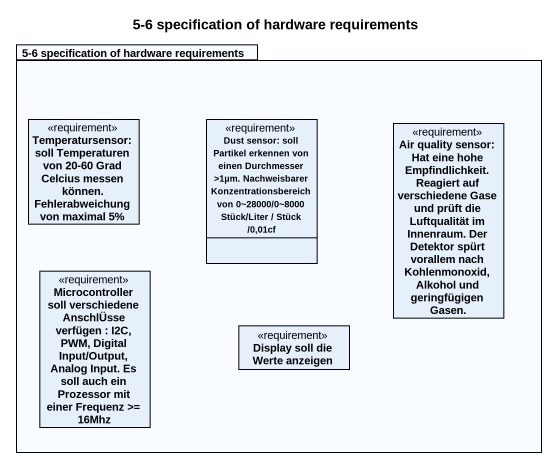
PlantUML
@startuml
title 5-6 specification of hardware requirements
hide circle
hide empty members
package "5-6 specification of hardware requirements" as p5_6_specification_of {
  class "Temperatursensor: soll Temperaturen von 20-60 Grad Celcius messen können. Fehlerabweichung von maximal 5%" as Temperatursensor_soll <<requirement>>
  class "Dust sensor: soll Partikel erkennen von einen Durchmesser >1µm. Nachweisbarer Konzentrationsbereich von 0~28000/0~8000 Stück/Liter / Stück /0,01cf" as Dust_sensor_soll_Partikel <<requirement>>
  class "Air quality sensor: Hat eine hohe Empfindlichkeit. Reagiert auf verschiedene Gase und prüft die Luftqualität im Innenraum. Der Detektor spürt vorallem nach Kohlenmonoxid, Alkohol und geringfügigen Gasen." as Air_quality_sensor_Hat_eine <<requirement>>
  class "Microcontroller soll verschiedene AnschlÜsse verfügen : I2C, PWM, Digital Input/Output, Analog Input. Es soll auch ein Prozessor mit einer Frequenz >= 16Mhz" as Microcontroller_soll <<requirement>>
  class "Display soll die Werte anzeigen" as Display_soll_die_Werte <<requirement>>
}
@enduml
